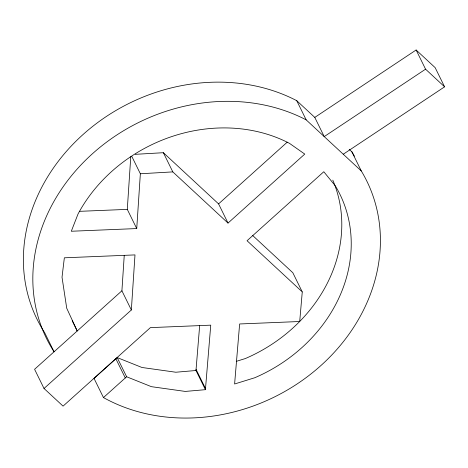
<?xml version="1.0" encoding="UTF-8"?>
<svg xmlns="http://www.w3.org/2000/svg" width="468" height="468" viewBox="0 0 468 468"><rect width="100%" height="100%" fill="white"/><g stroke="black" fill="none" stroke-linecap="round" stroke-linejoin="round"><path stroke-width="0.7" d="M349.198 149.315L351.854 151.778L361.296 170.96A178.443 153.118 -26.2 0 1 319.176 367.087A178.443 153.118 -26.2 0 1 103.463 397.572L94.027 378.39L117.181 357.57L126.623 376.758L151.398 386.673L185.264 391.423L205.417 389.68L195.981 370.498L199.666 325.605M205.417 389.68L210.752 325.155L150.386 327.629L63.063 406.13L44.027 388.481L34.585 369.293L121.908 290.792L124.254 255.288M135.24 154.329L163.367 152.703L172.809 171.891L228.015 223.078L304.762 154.083L289.464 143.343A148.479 127.407 -26.2 0 0 78.016 214.034L71.306 231.245L136.732 228.565L127.29 209.377L130.771 156.739M44.027 388.481L131.35 309.974L134.989 254.908L64.35 257.804L62.022 277.237L66.725 308.231L77.232 331.016L72.201 320.785M136.732 228.565L140.353 173.763L131.859 156.499M302.264 291.915L299.707 321.51L239.634 323.967L234.608 383.988L254.715 377.764A148.479 127.407 -26.2 0 0 335.322 185.86L323.797 171.738L247.057 240.727L302.264 291.915L292.822 272.727L252.621 235.457M228.015 223.078L218.579 203.89L287.212 142.19M103.463 397.572L126.623 376.758M361.296 170.96L306.177 119.867A178.443 153.118 -26.2 0 0 90.681 155.341A178.443 153.118 -26.2 0 0 54.083 351.831L44.641 332.643A178.443 153.118 -26.2 0 1 81.245 136.159A178.443 153.118 -26.2 0 1 296.735 100.678L314.788 117.409L416.122 49.994L435.158 67.649L444.6 86.832L343.249 154.229M444.6 86.832L425.564 69.182L324.225 136.597L314.788 117.409M236.264 361.366L245.273 358.576A148.479 127.407 -26.2 0 0 332.801 180.151M195.981 370.498L175.828 372.235L141.956 367.485L117.181 357.57M140.353 173.763L172.809 171.891M79.314 211.343L127.29 209.377M163.367 152.703L218.579 203.89M416.122 49.994L425.564 69.182M296.735 100.678L306.177 119.867M196.016 369.252L205.458 388.44M121.908 290.792L131.35 309.974M115.859 358.763L125.295 377.951M351.854 151.778A178.443 153.118 -26.2 0 1 354.405 156.183"/></g></svg>
